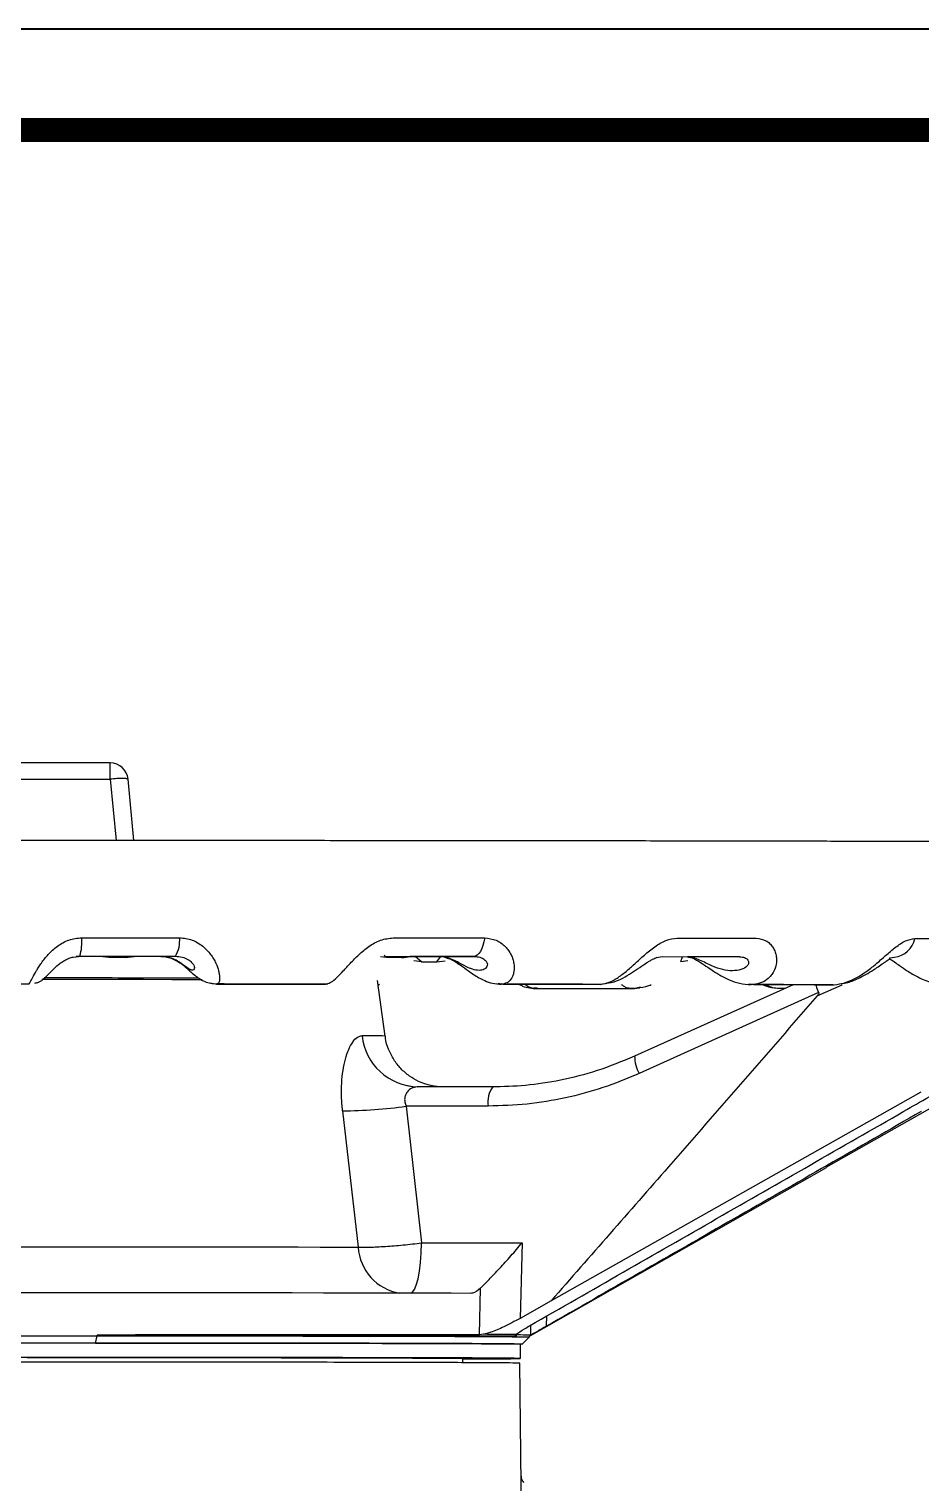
# Model space of a CAD drawing. Header units: millimetres. Extents: x 2126 to 3741, y 477 to 1658.
# Drawn here: x 3325.4 to 3449.6, y 1455.4 to 1658.1 of the extents above; entities that cross this region are included whole.
import ezdxf

# ---------------------------------------------------------------- set-up
doc = ezdxf.new("R2010")
doc.units = ezdxf.units.MM
doc.layers.add('粗实线', color=7, linetype='Continuous', lineweight=40)

# ---------------------------------------------------------------- blocks, each defined once
blk = doc.blocks.new('图框2')
blk.add_line((23795.37, 7810.82), (22181, 7810.82))
at = {"const_width": 3.38}
blk.add_lwpolyline([(23781.31, 7796.75), (22251.31, 7796.75), (22251.31, 6643.63), (23781.31, 6643.63)], close=True, dxfattribs=at)

msp = doc.modelspace()

# ---------------------------------------------------------------- linework, layer by layer
at = {"color": 7, "linetype": 'Continuous', "lineweight": 25}
for p, q in [((3336.675, 1555.77), (3303.7, 1555.77)), ((3336.675, 1553.514), (3336.675, 1555.77)), ((3303.7, 1553.514), (3336.675, 1553.514)), ((3336.675, 1553.514), (3337.497, 1544.952)), ((3339.985, 1544.952), (3339.163, 1553.509)), ((3331.502, 1528.713), (3332.278, 1528.808)), ((3332.454, 1528.83), (3331.915, 1528.806)), ((3332.278, 1528.808), (3332.454, 1528.83)), ((3332.454, 1528.83), (3345.761, 1528.827)), ((3336.464, 1528.649), (3335.219, 1528.801)), ((3338.748, 1528.648), (3336.464, 1528.649)), ((3338.748, 1528.648), (3339.992, 1528.799)), ((3345.761, 1528.827), (3343.764, 1528.803)), ((3375.179, 1528.629), (3374.322, 1528.741)), ((3375.179, 1528.629), (3374.831, 1528.927)), ((3374.877, 1528.811), (3387.337, 1528.8)), ((3377.318, 1528.627), (3375.179, 1528.629)), ((3377.318, 1528.627), (3378.48, 1528.777)), ((3379.205, 1528.777), (3380.085, 1528.03)), ((3382.202, 1528.032), (3382.675, 1528.763)), ((3387.337, 1528.8), (3382.551, 1528.779)), ((3412.794, 1528.659), (3413.582, 1528.769)), ((3413.582, 1528.769), (3424.347, 1528.752)), ((3416.186, 1528.076), (3416.425, 1528.734)), ((3424.347, 1528.752), (3417.098, 1528.734)), ((3445.299, 1528.6), (3445.932, 1528.707)), ((3380.085, 1528.03), (3378.958, 1528.175)), ((3380.085, 1528.03), (3382.202, 1528.032)), ((3382.202, 1528.032), (3383.324, 1528.179)), ((3416.186, 1528.076), (3417.143, 1528.224)), ((3350.878, 1525.034), (3351.617, 1524.969)), ((3351.136, 1525.011), (3351.526, 1524.948)), ((3351.582, 1524.958), (3351.536, 1524.976)), ((3366.772, 1524.948), (3366.98, 1524.969)), ((3374.986, 1517.702), (3373.896, 1525.46)), ((3373.989, 1524.798), (3374.202, 1524.934)), ((3390.665, 1525.005), (3391.387, 1524.935)), ((3391.292, 1524.925), (3390.665, 1525.005)), ((3391.292, 1524.925), (3391.124, 1524.961)), ((3391.628, 1524.924), (3391.292, 1524.925)), ((3396.3, 1524.317), (3395.707, 1524.392)), ((3395.707, 1524.392), (3396.061, 1524.392)), ((3396.097, 1524.356), (3395.707, 1524.392)), ((3404.966, 1524.908), (3405.117, 1524.924)), ((3407.822, 1524.331), (3409.709, 1524.333)), ((3409.485, 1524.326), (3409.818, 1524.388)), ((3409.709, 1524.333), (3410.41, 1524.411)), ((3431.832, 1524.857), (3409.74, 1514.886)), ((3410.41, 1524.411), (3409.836, 1524.344)), ((3410.538, 1524.521), (3410.116, 1524.414)), ((3425.637, 1524.955), (3426.283, 1524.882)), ((3430.318, 1524.366), (3430.745, 1524.367)), ((3435.171, 1523.296), (3438.646, 1524.842)), ((3435.374, 1523.766), (3410.35, 1512.47)), ((3379.072, 1510.587), (3378.135, 1510.757)), ((3379.461, 1510.637), (3379.08, 1510.539)), ((3389.968, 1510.642), (3379.456, 1510.637)), ((3449.62, 1509.873), (3398.094, 1480.8)), ((3436.441, 1499.421), (3454.74, 1509.796)), ((3369.053, 1507.286), (3371.21, 1488.27)), ((3389.35, 1507.932), (3377.921, 1507.927)), ((3377.921, 1507.927), (3380.062, 1488.851)), ((3395.432, 1476.05), (3436.463, 1499.382)), ((3380.062, 1488.851), (3394.052, 1488.858)), ((3394.052, 1488.858), (3393.776, 1478.346)), ((3388.116, 1476.052), (3388.277, 1482.529)), ((3398.094, 1480.8), (3393.776, 1478.346)), ((3397.467, 1477.258), (3397.514, 1478.686)), ((3334.644, 1474.906), (3334.84, 1475.908)), ((3334.84, 1475.908), (3334.84, 1476.011)), ((3388.674, 1476.117), (3388.116, 1476.052)), ((3393.155, 1476.09), (3393.067, 1476.03)), ((3394.072, 1474.75), (3395.072, 1475.75)), ((3395.072, 1475.853), (3395.432, 1476.05)), ((3395.072, 1475.75), (3395.072, 1475.854)), ((3395.221, 1477.372), (3395.225, 1476)), ((3395.337, 1476.058), (3395.225, 1476)), ((3393.822, 1472.75), (3393.822, 1474.75)), ((3385.822, 1472.162), (3385.822, 1472.763)), ((3394.093, 1443.727), (3393.722, 1472.092))]:
    msp.add_line(p, q, dxfattribs=at)
at = {"color": 7, "linetype": 'Continuous', "lineweight": 25, "flags": 128}
for points in [[(3332.727, 1531.414), (3334.434, 1531.414), (3336.14, 1531.414), (3337.844, 1531.413), (3339.546, 1531.413), (3341.246, 1531.412), (3342.945, 1531.412), (3344.64, 1531.411), (3346.334, 1531.411)], [(3376.106, 1531.395), (3377.72, 1531.393), (3379.328, 1531.392), (3380.931, 1531.391), (3382.527, 1531.39), (3384.117, 1531.388), (3385.7, 1531.387), (3387.277, 1531.385), (3388.847, 1531.384)], [(3388.847, 1531.384), (3388.743, 1530.838), (3388.608, 1530.336), (3388.444, 1529.891), (3388.254, 1529.511), (3388.044, 1529.206), (3387.817, 1528.983), (3387.58, 1528.847), (3387.337, 1528.8)], [(3415.683, 1531.352), (3417.094, 1531.35), (3418.496, 1531.348), (3419.887, 1531.346), (3421.269, 1531.343), (3422.64, 1531.341), (3424.001, 1531.339), (3425.351, 1531.337), (3426.691, 1531.334)], [(3448.761, 1531.289), (3449.874, 1531.286), (3450.973, 1531.283), (3452.059, 1531.28), (3453.131, 1531.278), (3454.191, 1531.275), (3455.236, 1531.272), (3456.268, 1531.269), (3457.285, 1531.266)], [(3339.992, 1528.799), (3339.396, 1528.8), (3338.8, 1528.8), (3338.204, 1528.8), (3337.607, 1528.8), (3337.011, 1528.8), (3336.413, 1528.8), (3335.816, 1528.801), (3335.219, 1528.801)], [(3349.482, 1525.556), (3349.039, 1525.557), (3345.257, 1525.561), (3341.31, 1525.565), (3337.222, 1525.569), (3333.022, 1525.571), (3328.737, 1525.573), (3327.139, 1525.574)], [(3409.848, 1514.93), (3409.754, 1514.904), (3409.74, 1514.886)], [(3303.218, 1488.327), (3307.705, 1488.33), (3312.27, 1488.331), (3316.885, 1488.332), (3321.521, 1488.333), (3326.15, 1488.332), (3330.743, 1488.331), (3335.271, 1488.328), (3339.706, 1488.325), (3344.021, 1488.322), (3348.188, 1488.317), (3352.182, 1488.312), (3355.978, 1488.307), (3359.552, 1488.3), (3362.882, 1488.293), (3365.948, 1488.286), (3368.729, 1488.278), (3371.21, 1488.27)], [(3378.606, 1481.851), (3378.759, 1481.951), (3379.05, 1482.343), (3379.32, 1482.983), (3379.559, 1483.848), (3379.759, 1484.908), (3379.913, 1486.124), (3380.015, 1487.454), (3380.062, 1488.851)], [(3386.822, 1481.824), (3384.176, 1481.834), (3381.203, 1481.844), (3377.92, 1481.853), (3374.342, 1481.862), (3370.489, 1481.87), (3366.379, 1481.877), (3362.034, 1481.884), (3357.476, 1481.89), (3352.728, 1481.895), (3347.815, 1481.9), (3342.762, 1481.904), (3337.593, 1481.907), (3332.337, 1481.909), (3327.019, 1481.91), (3321.668, 1481.911), (3316.309, 1481.911), (3310.97, 1481.91), (3305.68, 1481.908), (3300.464, 1481.905), (3295.35, 1481.902)], [(3292.641, 1475.9), (3297.699, 1475.904), (3302.873, 1475.907), (3308.136, 1475.909), (3313.461, 1475.91), (3318.822, 1475.911), (3324.19, 1475.911), (3329.539, 1475.91), (3334.84, 1475.908)], [(3334.84, 1476.011), (3339.945, 1476.009), (3344.953, 1476.005), (3349.839, 1476.001), (3354.579, 1475.996), (3359.149, 1475.991), (3363.528, 1475.985), (3367.695, 1475.978), (3371.628, 1475.97), (3375.309, 1475.962), (3378.72, 1475.954), (3381.844, 1475.945), (3384.666, 1475.935), (3387.172, 1475.925), (3389.349, 1475.915), (3391.188, 1475.905), (3392.679, 1475.894), (3393.311, 1475.888)], [(3334.84, 1475.908), (3339.945, 1475.905), (3344.953, 1475.902), (3349.839, 1475.898), (3354.579, 1475.893), (3359.149, 1475.887), (3363.528, 1475.881), (3367.695, 1475.874), (3371.628, 1475.867), (3375.309, 1475.859), (3378.72, 1475.85), (3381.844, 1475.841), (3384.666, 1475.832), (3387.172, 1475.822), (3389.349, 1475.812), (3391.188, 1475.801), (3392.679, 1475.79), (3393.815, 1475.779), (3394.591, 1475.768), (3395.002, 1475.757), (3395.072, 1475.75)], [(3293.01, 1474.898), (3298, 1474.902), (3303.105, 1474.905), (3308.297, 1474.907), (3313.551, 1474.908), (3318.84, 1474.909), (3324.137, 1474.909), (3329.414, 1474.908), (3334.644, 1474.906)], [(3393.822, 1474.75), (3393.811, 1474.753), (3393.548, 1474.764), (3392.937, 1474.775), (3391.979, 1474.785), (3390.68, 1474.796), (3389.046, 1474.806), (3387.084, 1474.816), (3384.804, 1474.826), (3382.216, 1474.835), (3379.334, 1474.844), (3376.171, 1474.853), (3372.741, 1474.861), (3369.061, 1474.868), (3365.15, 1474.875), (3361.024, 1474.881), (3356.705, 1474.887), (3352.212, 1474.892), (3347.568, 1474.896), (3342.793, 1474.9), (3337.912, 1474.903), (3332.946, 1474.905), (3327.921, 1474.907), (3322.859, 1474.908)], [(3334.644, 1474.906), (3339.681, 1474.903), (3344.622, 1474.9), (3349.443, 1474.896), (3354.119, 1474.891), (3358.629, 1474.886), (3362.95, 1474.879), (3367.06, 1474.873), (3370.941, 1474.865), (3374.573, 1474.857), (3377.939, 1474.849), (3381.021, 1474.84), (3383.805, 1474.831), (3386.277, 1474.821), (3388.426, 1474.811), (3390.24, 1474.8), (3391.711, 1474.79), (3392.832, 1474.779), (3393.597, 1474.768), (3394.003, 1474.757), (3394.047, 1474.746), (3393.822, 1474.737)], [(3385.822, 1472.679), (3385.983, 1472.68), (3388.105, 1472.69), (3389.904, 1472.7), (3391.372, 1472.71), (3392.501, 1472.721), (3393.286, 1472.731), (3393.723, 1472.742), (3393.811, 1472.753), (3393.548, 1472.764), (3392.937, 1472.775), (3391.979, 1472.785), (3390.68, 1472.796), (3389.046, 1472.806), (3387.084, 1472.816), (3384.804, 1472.826), (3382.216, 1472.835), (3379.334, 1472.844), (3376.171, 1472.853), (3372.741, 1472.861), (3369.061, 1472.868), (3365.15, 1472.875), (3361.024, 1472.881), (3356.705, 1472.887), (3352.212, 1472.892), (3347.568, 1472.896), (3342.793, 1472.9), (3337.912, 1472.903), (3332.946, 1472.905), (3327.921, 1472.907), (3322.859, 1472.908)], [(3325.121, 1472.891), (3329.895, 1472.89), (3334.618, 1472.888), (3339.264, 1472.885), (3343.81, 1472.882), (3348.23, 1472.878), (3352.501, 1472.873), (3356.601, 1472.868), (3360.507, 1472.862), (3364.198, 1472.855), (3367.656, 1472.848), (3370.86, 1472.84), (3373.796, 1472.832), (3376.446, 1472.824), (3378.796, 1472.815), (3380.835, 1472.805), (3382.55, 1472.796), (3383.934, 1472.786), (3384.978, 1472.776), (3385.677, 1472.766), (3386.028, 1472.755), (3386.028, 1472.745), (3385.822, 1472.738)]]:
    msp.add_lwpolyline(points, dxfattribs=at)
at = {"color": 7, "linetype": 'Continuous', "lineweight": 25}
for centre, radius, start, end in [((3336.675, 1553.27), 2.5, 5.48335, 89.99975), ((3324.986, 1530.926), 7.756, 344.31989, 3.60709), ((3342.263, 1530.958), 4.095, 328.64341, 6.35188), ((3445.618, 1531.892), 3.2, 275.6221, 349.13259), ((3372.316, 1431.362), 86.382, 88.22863, 90.36633), ((3379.658, 1518.573), 7.939, 186.01237, 268.57478), ((3414.953, 1514.917), 5.213, 180.34227, 207.99964), ((3392.897, 1508.547), 3.6, 144.41671, 189.84152), ((3369.017, 1569.454), 62.168, 270.03279, 278.23411), ((3378.152, 1488.717), 6.956, 183.69146, 260.57483), ((3383.273, 227.574), 1248.554, 89.54649, 89.75213), ((3395.365, 1475.848), 0.212, 71.75911, 97.754)]:
    msp.add_arc(centre, radius, start, end, dxfattribs=at)
msp.add_open_spline([(3339.163, 1553.509), (3339.123, 1553.537), (3339.043, 1553.593), (3338.467, 1553.618), (3337.647, 1553.596), (3336.999, 1553.541), (3336.675, 1553.514)], degree=3, dxfattribs=at)
for points, knots in [([(3481.796, 1524.673), (3481.851, 1524.679), (3481.992, 1524.694), (3482.374, 1524.751), (3482.941, 1524.864), (3483.663, 1525.057), (3484.576, 1525.384), (3485.701, 1525.931), (3486.958, 1526.779), (3488.187, 1527.941), (3489.238, 1529.357), (3490.031, 1530.952), (3490.531, 1532.666), (3490.719, 1534.442), (3490.59, 1536.224), (3490.148, 1537.955), (3489.406, 1539.581), (3488.389, 1541.049), (3487.129, 1542.313), (3485.763, 1543.265), (3484.505, 1543.872), (3483.508, 1544.213), (3482.75, 1544.401), (3482.169, 1544.504), (3481.724, 1544.561), (3481.357, 1544.594), (3480.943, 1544.619), (3480.553, 1544.632), (3479.964, 1544.646), (3479.179, 1544.659), (3478.246, 1544.671), (3477.06, 1544.684), (3475.676, 1544.696), (3474.013, 1544.709), (3472.079, 1544.722), (3469.876, 1544.735), (3467.41, 1544.748), (3464.684, 1544.76), (3461.704, 1544.773), (3458.475, 1544.785), (3455.003, 1544.797), (3451.294, 1544.809), (3447.356, 1544.82), (3443.195, 1544.831), (3438.818, 1544.842), (3434.234, 1544.852), (3429.45, 1544.862), (3424.477, 1544.872), (3419.322, 1544.881), (3413.995, 1544.889), (3408.507, 1544.898), (3402.868, 1544.905), (3397.089, 1544.912), (3391.181, 1544.919), (3385.158, 1544.925), (3379.033, 1544.93), (3372.821, 1544.935), (3366.541, 1544.94), (3360.216, 1544.944), (3353.883, 1544.947), (3347.607, 1544.949), (3341.555, 1544.951), (3336.11, 1544.953), (3331.334, 1544.954), (3326.205, 1544.954), (3322.57, 1544.954), (3320.322, 1544.954)], [0, 0, 0, 0, 0.0017465, 0.0044658, 0.0070078, 0.0098268, 0.0132699, 0.01777, 0.0233681, 0.0295284, 0.0358372, 0.0421771, 0.0485239, 0.0548725, 0.0612218, 0.0675716, 0.0739223, 0.080274, 0.0866264, 0.0929737, 0.0980915, 0.1017275, 0.1047111, 0.1075398, 0.110673, 0.1150505, 0.1222946, 0.1411051, 0.1636746, 0.1818588, 0.204115, 0.2240384, 0.2453355, 0.2673737, 0.2899055, 0.3127692, 0.3358643, 0.359126, 0.3825109, 0.405989, 0.4295389, 0.4531449, 0.4767954, 0.5004811, 0.5241948, 0.5479305, 0.5716831, 0.5954484, 0.619222, 0.6430003, 0.666779, 0.690554, 0.7143201, 0.7380713, 0.7617997, 0.7854945, 0.8091398, 0.8327115, 0.8561692, 0.8794397, 0.9023738, 0.9246109, 0.9449865, 0.9610624, 0.975932, 1, 1, 1, 1]), ([(3325.383, 1524.98), (3325.437, 1525.059), (3325.542, 1525.212), (3325.875, 1525.863), (3326.281, 1526.619), (3326.716, 1527.333), (3327.091, 1527.894), (3327.529, 1528.482), (3328.221, 1529.293), (3329.278, 1530.264), (3330.882, 1531.211), (3332.113, 1531.346), (3332.727, 1531.414)], [0, 0, 0, 0, 0.12815128, 0.24968425, 0.38014414, 0.44118834, 0.49971966, 0.56356941, 0.62458975, 0.74964254, 0.87500653, 1, 1, 1, 1]), ([(3346.334, 1531.411), (3346.938, 1531.345), (3347.839, 1531.248), (3348.885, 1530.721), (3349.578, 1530.239), (3350.181, 1529.675), (3350.677, 1529.081), (3351.085, 1528.465), (3351.496, 1527.68), (3351.756, 1526.937), (3351.888, 1526.292), (3351.938, 1525.733), (3351.881, 1525.193), (3351.706, 1525.045), (3351.617, 1524.969)], [0, 0, 0, 0, 0.1244726, 0.1859089, 0.2498878, 0.3111053, 0.3751889, 0.4362181, 0.5000981, 0.6195311, 0.6833816, 0.7502528, 0.8718565, 1, 1, 1, 1]), ([(3366.841, 1524.959), (3367.053, 1525.033), (3367.467, 1525.177), (3368.236, 1525.819), (3368.962, 1526.572), (3369.615, 1527.287), (3370.132, 1527.85), (3370.691, 1528.439), (3371.518, 1529.255), (3372.683, 1530.234), (3374.327, 1531.19), (3375.513, 1531.326), (3376.106, 1531.395)], [0, 0, 0, 0, 0.1280635, 0.2496605, 0.3801541, 0.4411983, 0.4997165, 0.5635714, 0.6245804, 0.7496419, 0.8750131, 1, 1, 1, 1]), ([(3388.847, 1531.384), (3389.402, 1531.318), (3390.232, 1531.218), (3391.139, 1530.685), (3391.715, 1530.198), (3392.185, 1529.63), (3392.535, 1529.032), (3392.78, 1528.412), (3392.962, 1527.623), (3392.964, 1526.879), (3392.815, 1526.235), (3392.57, 1525.679), (3392.125, 1525.145), (3391.637, 1525.006), (3391.387, 1524.935)], [0, 0, 0, 0, 0.1244778, 0.1858957, 0.249876, 0.3110978, 0.3752041, 0.4362225, 0.5001072, 0.6195243, 0.6833849, 0.7502763, 0.8719414, 1, 1, 1, 1]), ([(3405.092, 1524.917), (3405.45, 1524.987), (3406.149, 1525.122), (3407.31, 1525.756), (3408.312, 1526.506), (3409.144, 1527.221), (3409.77, 1527.785), (3410.416, 1528.377), (3411.325, 1529.196), (3412.523, 1530.181), (3414.094, 1531.145), (3415.154, 1531.283), (3415.683, 1531.352)], [0, 0, 0, 0, 0.12798414, 0.24964221, 0.38016298, 0.44120626, 0.49971221, 0.56357312, 0.62457328, 0.74964181, 0.87501882, 1, 1, 1, 1]), ([(3426.691, 1531.334), (3427.158, 1531.267), (3427.857, 1531.167), (3428.562, 1530.628), (3428.98, 1530.138), (3429.282, 1529.565), (3429.46, 1528.963), (3429.523, 1528.34), (3429.461, 1527.548), (3429.202, 1526.803), (3428.781, 1526.161), (3428.254, 1525.607), (3427.447, 1525.079), (3426.677, 1524.948), (3426.283, 1524.882)], [0, 0, 0, 0, 0.124482, 0.1858845, 0.2498661, 0.3110911, 0.3752157, 0.4362261, 0.5001158, 0.6195186, 0.6833865, 0.7502937, 0.8720137, 1, 1, 1, 1]), ([(3437.543, 1524.857), (3438.025, 1524.923), (3438.965, 1525.05), (3440.445, 1525.678), (3441.66, 1526.425), (3442.617, 1527.14), (3443.313, 1527.705), (3444.003, 1528.298), (3444.935, 1529.121), (3446.084, 1530.111), (3447.475, 1531.081), (3448.333, 1531.22), (3448.761, 1531.289)], [0, 0, 0, 0, 0.1279194, 0.2496295, 0.3801702, 0.4412122, 0.4997079, 0.5635745, 0.6245684, 0.7496421, 0.8750234, 1, 1, 1, 1]), ([(3326.186, 1525.072), (3326.323, 1525.108), (3327.055, 1525.302), (3327.698, 1525.925), (3328.588, 1526.851), (3329.277, 1527.529), (3329.932, 1528.02), (3330.442, 1528.324), (3330.978, 1528.568), (3331.341, 1528.669), (3331.523, 1528.721)], [0, 0, 0, 0, 0.0714083, 0.3809344, 0.5556887, 0.7203323, 0.7949508, 0.8649836, 0.932048, 1, 1, 1, 1]), ([(3335.219, 1528.801), (3334.583, 1528.801), (3333.311, 1528.803), (3332.38, 1528.805), (3331.915, 1528.806)], [0, 0, 0, 0, 0.5000497, 1, 1, 1, 1]), ([(3343.764, 1528.803), (3343.192, 1528.802), (3342.049, 1528.8), (3340.678, 1528.8), (3339.992, 1528.799)], [0, 0, 0, 0, 0.4999263, 1, 1, 1, 1]), ([(3343.719, 1528.803), (3344.006, 1528.788), (3344.555, 1528.759), (3345.373, 1528.496), (3346.095, 1528.125), (3346.856, 1527.596), (3347.454, 1527.066), (3348.191, 1526.378), (3349.132, 1525.646), (3350.178, 1525.125), (3350.76, 1525.06), (3350.998, 1525.034)], [0, 0, 0, 0, 0.093408, 0.1791879, 0.26097, 0.3408111, 0.4814037, 0.5675837, 0.7643431, 0.9034002, 1, 1, 1, 1]), ([(3345.761, 1528.827), (3346.084, 1528.803), (3346.732, 1528.755), (3347.54, 1528.395), (3348.078, 1527.953), (3348.423, 1527.42), (3348.427, 1526.991), (3348.169, 1526.829), (3347.73, 1526.98), (3347.162, 1527.403), (3346.427, 1527.937), (3345.67, 1528.378), (3344.745, 1528.732), (3344.091, 1528.779), (3343.764, 1528.803)], [0, 0, 0, 0, 0.0625764, 0.1252848, 0.1848998, 0.2501233, 0.3749307, 0.5001323, 0.6253324, 0.7502715, 0.8127295, 0.8750555, 0.937394, 1, 1, 1, 1]), ([(3382.551, 1528.779), (3381.894, 1528.778), (3380.58, 1528.777), (3379.18, 1528.777), (3378.48, 1528.777)], [0, 0, 0, 0, 0.4999268, 1, 1, 1, 1]), ([(3387.337, 1528.8), (3387.634, 1528.776), (3388.228, 1528.728), (3388.887, 1528.368), (3389.222, 1527.925), (3389.255, 1527.393), (3388.839, 1526.964), (3388.086, 1526.802), (3387.166, 1526.953), (3386.228, 1527.377), (3385.27, 1527.911), (3384.417, 1528.353), (3383.478, 1528.708), (3382.861, 1528.755), (3382.551, 1528.779)], [0, 0, 0, 0, 0.0625764, 0.1252848, 0.1848997, 0.2501233, 0.3749307, 0.5001323, 0.6253324, 0.7502715, 0.8127295, 0.8750555, 0.937394, 1, 1, 1, 1]), ([(3383.27, 1528.687), (3383.502, 1528.619), (3383.966, 1528.484), (3384.724, 1528.085), (3385.632, 1527.496), (3386.467, 1526.872), (3387.538, 1526.111), (3388.649, 1525.466), (3389.972, 1525.002), (3390.747, 1524.948), (3391.164, 1524.919)], [0, 0, 0, 0, 0.0868567, 0.1736311, 0.259945, 0.4143185, 0.5098834, 0.7141667, 0.8464297, 1, 1, 1, 1]), ([(3405.267, 1524.991), (3405.812, 1525.054), (3407.163, 1525.212), (3408.874, 1526.208), (3410.391, 1527.238), (3411.278, 1527.841), (3411.877, 1528.204), (3412.378, 1528.481), (3412.642, 1528.598), (3412.818, 1528.675)], [0, 0, 0, 0, 0.2069628, 0.5134188, 0.657871, 0.7839565, 0.8407461, 0.8942908, 1, 1, 1, 1]), ([(3424.347, 1528.752), (3424.597, 1528.728), (3425.097, 1528.68), (3425.562, 1528.319), (3425.671, 1527.876), (3425.389, 1527.343), (3424.582, 1526.915), (3423.385, 1526.754), (3422.048, 1526.906), (3420.804, 1527.33), (3419.688, 1527.864), (3418.796, 1528.307), (3417.908, 1528.662), (3417.369, 1528.71), (3417.098, 1528.734)], [0, 0, 0, 0, 0.0625764, 0.1252848, 0.1848997, 0.2501233, 0.3749307, 0.5001323, 0.6253324, 0.7502715, 0.8127295, 0.8750555, 0.937394, 1, 1, 1, 1]), ([(3417.104, 1528.734), (3417.204, 1528.726), (3417.393, 1528.711), (3417.819, 1528.567), (3418.337, 1528.314), (3419.045, 1527.891), (3419.861, 1527.335), (3421.175, 1526.444), (3422.637, 1525.604), (3424.408, 1524.981), (3425.428, 1524.908), (3425.971, 1524.869)], [0, 0, 0, 0, 0.0777427, 0.1484194, 0.2140198, 0.2762986, 0.3839969, 0.4687636, 0.693002, 0.8364791, 1, 1, 1, 1]), ([(3438.268, 1524.992), (3438.582, 1525.022), (3439.449, 1525.105), (3441.061, 1525.756), (3442.535, 1526.601), (3443.711, 1527.394), (3444.327, 1527.815), (3444.798, 1528.135), (3445.1, 1528.344), (3445.286, 1528.498), (3445.295, 1528.573), (3445.3, 1528.612)], [0, 0, 0, 0, 0.1081936, 0.2986092, 0.5541821, 0.6356454, 0.7353857, 0.7943785, 0.8571682, 0.9253812, 1, 1, 1, 1]), ([(3445.247, 1528.487), (3445.297, 1528.457), (3445.461, 1528.359), (3445.961, 1528.022), (3446.727, 1527.47), (3447.818, 1526.709), (3449.318, 1525.827), (3451.296, 1524.998), (3452.772, 1524.871), (3453.573, 1524.802)], [0, 0, 0, 0, 0.0359342, 0.1176904, 0.2156757, 0.3473896, 0.5215507, 0.740469, 1, 1, 1, 1]), ([(3309.672, 1524.982), (3312.286, 1524.982), (3317.52, 1524.981), (3322.76, 1524.98), (3325.383, 1524.98)], [0, 0, 0, 0, 0.4994046, 1, 1, 1, 1]), ([(3327.495, 1525.846), (3329.572, 1525.845), (3333.91, 1525.843), (3340.225, 1525.838), (3345.364, 1525.833), (3348.116, 1525.829), (3348.986, 1525.828)], [0, 0, 0, 0, 0.27176479, 0.56750305, 0.86324131, 1, 1, 1, 1]), ([(3351.484, 1524.948), (3353.337, 1524.947), (3357.141, 1524.945), (3362.201, 1524.942), (3365.383, 1524.94), (3366.657, 1524.94)], [0, 0, 0, 0, 0.3629631, 0.7448966, 1, 1, 1, 1]), ([(3366.772, 1524.948), (3364.267, 1524.95), (3359.25, 1524.953), (3354.14, 1524.956), (3351.582, 1524.958)], [0, 0, 0, 0, 0.4994071, 1, 1, 1, 1]), ([(3351.617, 1524.969), (3354.175, 1524.968), (3359.296, 1524.965), (3364.324, 1524.961), (3366.841, 1524.959)], [0, 0, 0, 0, 0.4994057, 1, 1, 1, 1]), ([(3391.387, 1524.935), (3393.715, 1524.933), (3398.376, 1524.927), (3402.851, 1524.921), (3405.092, 1524.917)], [0, 0, 0, 0, 0.4994067, 1, 1, 1, 1]), ([(3404.966, 1524.908), (3402.737, 1524.911), (3398.494, 1524.916), (3394.075, 1524.922), (3391.978, 1524.924)], [0, 0, 0, 0, 0.5254004, 1, 1, 1, 1]), ([(3393.643, 1524.916), (3393.802, 1524.831), (3394.589, 1524.413), (3395.451, 1524.355), (3396.139, 1524.309)], [0, 0, 0, 0, 0.2028461, 1, 1, 1, 1]), ([(3394.43, 1524.915), (3394.618, 1524.786), (3395.232, 1524.365), (3395.74, 1524.36), (3396.093, 1524.357)], [0, 0, 0, 0, 0.3060772, 1, 1, 1, 1]), ([(3396.091, 1524.309), (3396.524, 1524.31), (3398.833, 1524.312), (3402.7, 1524.317), (3406.061, 1524.322), (3407.638, 1524.324)], [0, 0, 0, 0, 0.1090203, 0.5818722, 1, 1, 1, 1]), ([(3407.638, 1524.324), (3407.849, 1524.324), (3408.485, 1524.325), (3409.096, 1524.326), (3409.503, 1524.326)], [0, 0, 0, 0, 0.3329005, 1, 1, 1, 1]), ([(3409.709, 1524.333), (3409.192, 1524.333), (3408.505, 1524.334), (3408.049, 1524.787), (3407.937, 1524.898)], [0, 0, 0, 0, 0.7544677, 1, 1, 1, 1]), ([(3410.035, 1524.428), (3410.599, 1524.471), (3411.28, 1524.523), (3411.939, 1524.838), (3412.053, 1524.892)], [0, 0, 0, 0, 0.82759888, 1, 1, 1, 1]), ([(3426.133, 1524.873), (3425.974, 1524.883), (3425.786, 1524.896), (3425.657, 1524.947), (3425.637, 1524.955)], [0, 0, 0, 0, 0.8414692, 1, 1, 1, 1]), ([(3437.367, 1524.849), (3435.563, 1524.853), (3431.951, 1524.861), (3428.074, 1524.869), (3426.133, 1524.873)], [0, 0, 0, 0, 0.4994087, 1, 1, 1, 1]), ([(3426.283, 1524.882), (3428.224, 1524.878), (3432.11, 1524.87), (3435.731, 1524.861), (3437.543, 1524.857)], [0, 0, 0, 0, 0.4994076, 1, 1, 1, 1]), ([(3427.544, 1524.866), (3427.826, 1524.759), (3428.688, 1524.431), (3429.553, 1524.389), (3430.135, 1524.361)], [0, 0, 0, 0, 0.3268445, 1, 1, 1, 1]), ([(3427.983, 1524.865), (3428.139, 1524.784), (3428.951, 1524.365), (3429.708, 1524.366), (3430.318, 1524.366)], [0, 0, 0, 0, 0.1932962, 1, 1, 1, 1]), ([(3434.96, 1524.851), (3434.976, 1524.801), (3435.081, 1524.479), (3435.24, 1524.093), (3435.374, 1523.766)], [0, 0, 0, 0, 0.1526641, 1, 1, 1, 1]), ([(3435.171, 1523.296), (3428.27, 1515.346), (3415.946, 1501.149), (3403.549, 1487.018), (3398.094, 1480.8)], [0, 0, 0, 0, 0.5600003, 1, 1, 1, 1]), ([(3435.374, 1523.766), (3435.38, 1523.747), (3435.393, 1523.701), (3435.376, 1523.603), (3435.306, 1523.46), (3435.223, 1523.359), (3435.171, 1523.296)], [0, 0, 0, 0, 0.1147934, 0.2642503, 0.5426543, 1, 1, 1, 1]), ([(3447.23, 1507.208), (3448.413, 1507.887), (3454.326, 1511.286), (3463.44, 1516.534), (3471.335, 1521.106), (3474.529, 1522.955)], [0, 0, 0, 0, 0.1295721, 0.6478768, 1, 1, 1, 1]), ([(3369.053, 1507.286), (3368.994, 1507.944), (3368.875, 1509.253), (3368.909, 1511.157), (3369.086, 1512.936), (3369.42, 1514.535), (3369.883, 1515.887), (3370.459, 1516.915), (3371.095, 1517.614), (3371.543, 1517.7), (3371.763, 1517.742)], [0, 0, 0, 0, 0.1262135, 0.2512855, 0.3774369, 0.5006266, 0.6257769, 0.7501083, 0.876543, 1, 1, 1, 1]), ([(3382.312, 1510.639), (3382.257, 1510.644), (3382.13, 1510.656), (3381.784, 1510.705), (3381.272, 1510.805), (3380.53, 1511.006), (3379.511, 1511.408), (3378.32, 1512.105), (3377.143, 1513.125), (3376.142, 1514.396), (3375.433, 1515.848), (3375.055, 1516.978), (3375.015, 1517.611), (3375.009, 1517.706)], [0, 0, 0, 0, 0.029082, 0.0680689, 0.1120949, 0.1798403, 0.2758785, 0.404412, 0.5453155, 0.6882167, 0.8313933, 0.974618, 1, 1, 1, 1]), ([(3409.74, 1514.886), (3408.006, 1514.172), (3404.644, 1512.785), (3399.519, 1511.494), (3394.613, 1510.728), (3391.413, 1510.64), (3389.859, 1510.598)], [0, 0, 0, 0, 0.2733047, 0.5299772, 0.7718071, 1, 1, 1, 1]), ([(3410.35, 1512.47), (3408.682, 1511.777), (3405.344, 1510.39), (3400.108, 1509.006), (3394.763, 1508.101), (3391.158, 1507.989), (3389.35, 1507.932)], [0, 0, 0, 0, 0.2492462, 0.4987214, 0.7485201, 1, 1, 1, 1]), ([(3379.08, 1510.539), (3378.948, 1510.515), (3378.564, 1510.445), (3378.096, 1510.018), (3377.791, 1509.469), (3377.681, 1508.988), (3377.712, 1508.455), (3377.85, 1508.106), (3377.921, 1507.927)], [0, 0, 0, 0, 0.1521978, 0.4444541, 0.5839191, 0.7193022, 0.8553903, 1, 1, 1, 1]), ([(3395.082, 1477.292), (3403.776, 1482.274), (3421.163, 1492.237), (3438.541, 1502.217), (3447.23, 1507.208)], [0, 0, 0, 0, 0.4999998, 1, 1, 1, 1]), ([(3449.643, 1507.171), (3440.95, 1502.181), (3423.563, 1492.201), (3406.166, 1482.239), (3397.467, 1477.258)], [0, 0, 0, 0, 0.49999991, 1, 1, 1, 1]), ([(3371.21, 1488.27), (3371.714, 1488.264), (3372.722, 1488.251), (3374.962, 1488.367), (3377.49, 1488.565), (3379.204, 1488.755), (3380.062, 1488.851)], [0, 0, 0, 0, 0.25036705, 0.50052482, 0.75010341, 1, 1, 1, 1]), ([(3388.277, 1482.529), (3388.648, 1482.916), (3389.39, 1483.691), (3390.935, 1485.306), (3392.512, 1487.033), (3393.538, 1488.249), (3394.052, 1488.858)], [0, 0, 0, 0, 0.2499495, 0.4997482, 0.7494576, 1, 1, 1, 1]), ([(3388.277, 1482.529), (3387.916, 1482.233), (3387.455, 1481.853), (3386.936, 1481.83), (3386.822, 1481.824)], [0, 0, 0, 0, 0.7807887, 1, 1, 1, 1]), ([(3393.776, 1478.346), (3393.022, 1477.939), (3391.627, 1477.185), (3389.802, 1476.413), (3388.997, 1476.202), (3388.674, 1476.117)], [0, 0, 0, 0, 0.413014, 0.7645313, 1, 1, 1, 1]), ([(3388.116, 1476.052), (3387.182, 1476.054), (3385.313, 1476.059), (3381.905, 1476.063), (3378.056, 1476.065), (3373.782, 1476.065), (3369.171, 1476.064), (3364.22, 1476.06), (3358.907, 1476.054), (3352.316, 1476.045), (3344.336, 1476.032), (3338.023, 1476.018), (3334.84, 1476.011)], [0, 0, 0, 0, 0.0890148, 0.1780296, 0.2696304, 0.3612313, 0.4502461, 0.5392609, 0.6308618, 0.7224627, 0.8600618, 1, 1, 1, 1]), ([(3395.225, 1476), (3395.042, 1476.005), (3394.675, 1476.017), (3393.603, 1476.026), (3393.067, 1476.03)], [0, 0, 0, 0, 0.4998371, 1, 1, 1, 1]), ([(3393.155, 1476.09), (3393.55, 1476.353), (3394.135, 1476.743), (3394.85, 1477.158), (3395.082, 1477.292)], [0, 0, 0, 0, 0.67543597, 1, 1, 1, 1]), ([(3397.467, 1477.258), (3396.972, 1476.975), (3396.235, 1476.556), (3395.558, 1476.181), (3395.337, 1476.058)], [0, 0, 0, 0, 0.6730898, 1, 1, 1, 1]), ([(3393.722, 1472.092), (3393.601, 1472.098), (3393.358, 1472.112), (3391.409, 1472.132), (3388.333, 1472.152), (3384.069, 1472.17), (3378.721, 1472.187), (3372.372, 1472.203), (3365.133, 1472.217), (3357.127, 1472.228), (3348.491, 1472.237), (3339.374, 1472.244), (3329.93, 1472.248), (3323.525, 1472.249), (3320.322, 1472.249)], [0, 0, 0, 0, 0.08331703, 0.16665184, 0.24998666, 0.33332147, 0.41665629, 0.49999111, 0.58332592, 0.66666074, 0.74999555, 0.83333037, 0.91666518, 1, 1, 1, 1]), ([(3394.314, 1455.4), (3394.204, 1455.577), (3393.984, 1455.933), (3393.945, 1456.35), (3393.925, 1456.56)], [0, 0, 0, 0, 0.4971187, 1, 1, 1, 1])]:
    msp.add_open_spline(points, degree=3, knots=knots, dxfattribs=at)

# ---------------------------------------------------------------- block references
at = {"layer": '粗实线', "linetype": 'ByBlock'}
msp.add_blockref('图框2', (-20054.634, -6152.73), dxfattribs=at)

doc.saveas('drawing.dxf')
